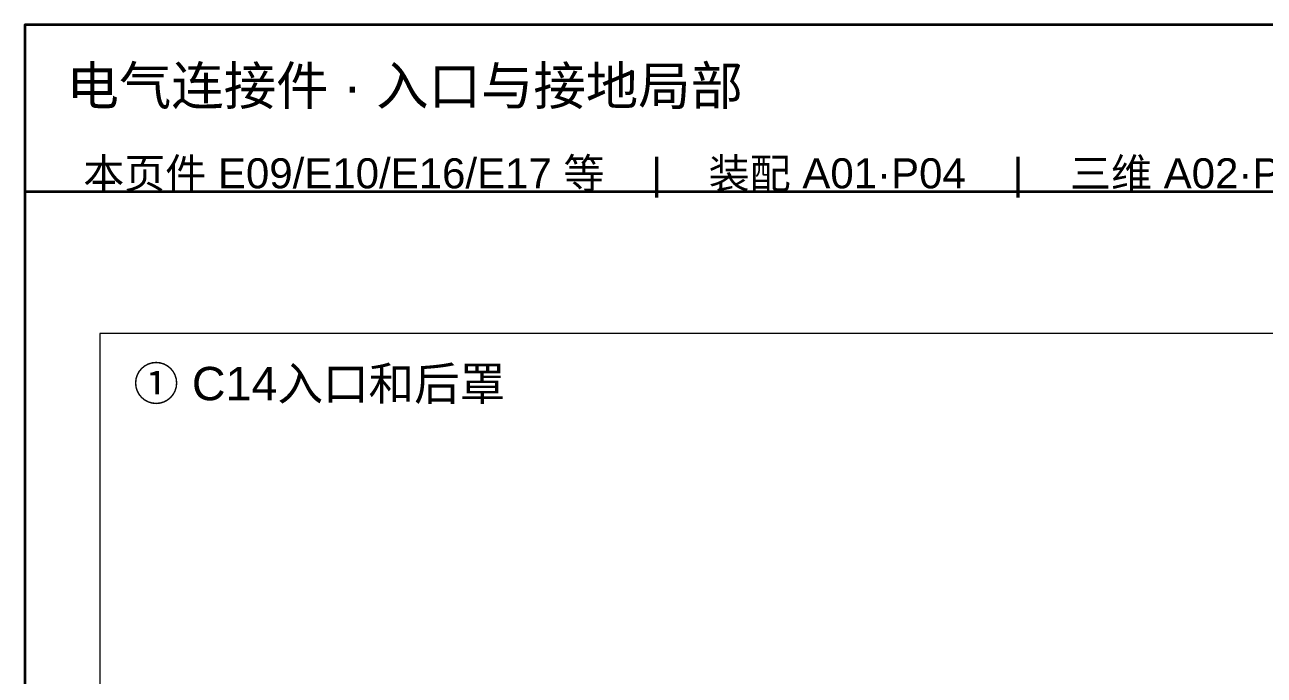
# Model space of a CAD drawing. Header units: millimetres. Extents: x 50 to 612415, y 2 to 4150.
# Drawn here: x 576050 to 577534, y 3370 to 4150 of the extents above; entities that cross this region are included whole.
import ezdxf

# ---------------------------------------------------------------- set-up
doc = ezdxf.new("R2010")
doc.units = ezdxf.units.MM
for name, color, linetype, lineweight in [('DIM', 7, 'Continuous', 13), ('FRAME', 7, 'Continuous', 35), ('NOTE', 7, 'Continuous', 18)]:
    doc.layers.add(name, color=color, linetype=linetype, lineweight=lineweight)
doc.styles.add('CN', font='Arial Unicode.ttf')

msp = doc.modelspace()

# ---------------------------------------------------------------- linework, layer by layer
at = {"layer": 'DIM'}
msp.add_lwpolyline([(576140, 2250), (578900, 2250), (578900, 3780), (576140, 3780)], close=True, dxfattribs=at)
at = {"layer": 'FRAME'}
msp.add_line((576050, 3950), (581890, 3950), dxfattribs=at)
msp.add_lwpolyline([(576050, 50), (581890, 50), (581890, 4150), (576050, 4150)], close=True, dxfattribs=at)

# ---------------------------------------------------------------- texts
at = {"layer": 'NOTE', "attachment_point": 1, "style": 'CN'}
for s, insert, char_height, width in [('电气连接件 · 入口与接地局部', (576100, 4100), 46, 4840), ('本页件 E09/E10/E16/E17 等    |    装配 A01·P04    |    三维 A02·P05 / V03·P08    |    索引 I01·P01 / I03·P03', (576120, 3990), 36, 5700), ('① C14入口和后罩', (576180, 3740), 40, 2680)]:
    msp.add_mtext(s, dxfattribs=dict(at, insert=insert, char_height=char_height, width=width))

doc.saveas('drawing.dxf')
